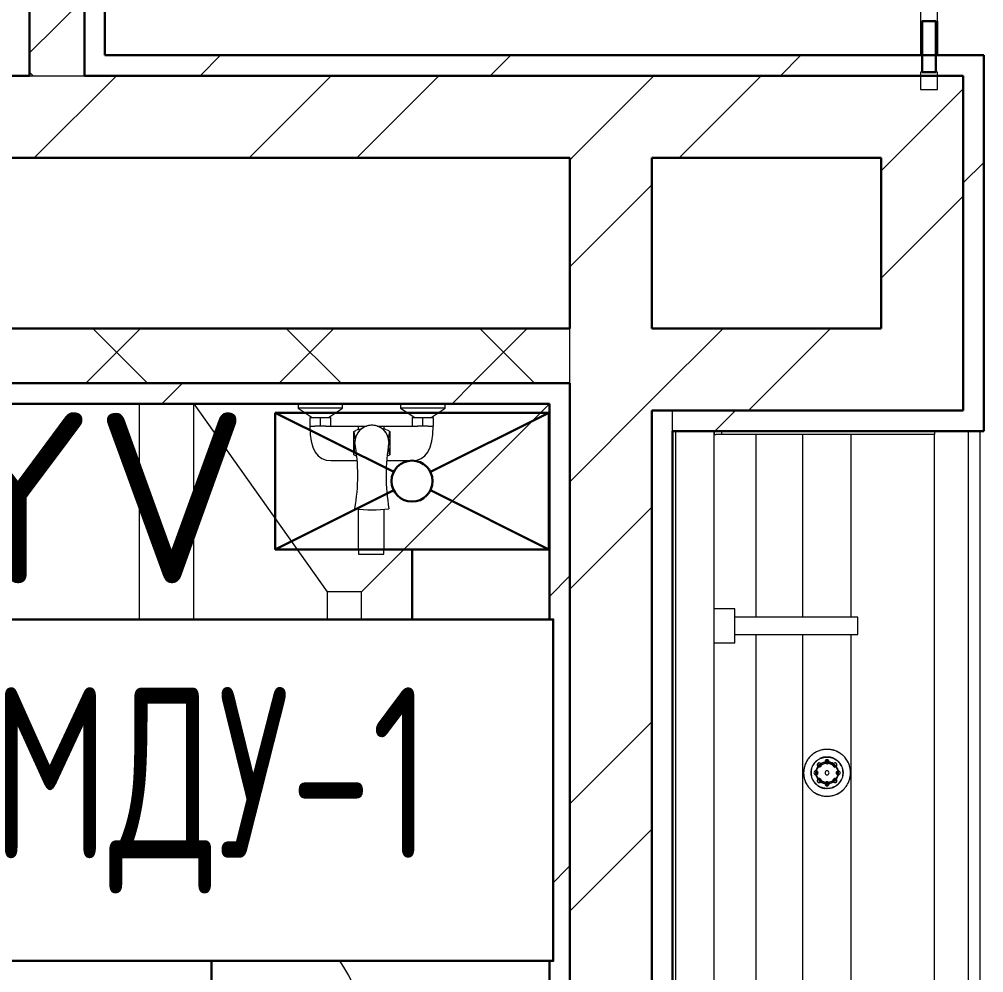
# Model space of a CAD drawing. Header units: millimetres. Extents: x -1073752 to 1436911, y -1379358 to 94781.
# Drawn here: x -1007373 to -1005963, y -1016923 to -1015528 of the extents above; entities that cross this region are included whole.
import ezdxf
from ezdxf.enums import TextEntityAlignment as Align

# ---------------------------------------------------------------- set-up
doc = ezdxf.new("R2010")
doc.units = ezdxf.units.MM
doc.set_wipeout_variables(frame=1)
for name, color, linetype, lineweight in [('RC-Дымоудаление', 1, 'Continuous', 30), ('Витраж', 7, 'Continuous', 9), ('лс', 5, 'Continuous', 30), ('Марки помещений', 7, 'Continuous', 20), ('Обобщенные модели', 252, 'Continuous', 18), ('Сантехника', 252, 'Continuous', 9), ('Стены наружные', 7, 'Continuous', 18), ('Стены разрез', 7, 'Continuous', 30), ('Стены штриховка', 7, 'Continuous', 9)]:
    doc.layers.add(name, color=color, linetype=linetype, lineweight=lineweight)
doc.layers.add('RC-Таблицы', color=7, linetype='Continuous')
doc.styles.add('ISOCPEUR', font='isocpeur.ttf', dxfattribs={"height": 250})
doc.styles.add('RubezhCAD', font='isocpeur.ttf')
doc.styles.get("Standard").update_dxf_attribs({"font": 'arial.ttf'})

# ---------------------------------------------------------------- blocks, each defined once
blk = doc.blocks.new('2 этаж')
at = {"layer": 'Витраж', "color": 251, "lineweight": 18, "true_color": 0x636466, "extrusion": (0, 0, -1)}
for p, q in [((152723.5, -7789.3), (152723.5, -7814.3)), ((152748.5, -7814.3), (152748.5, -7789.3)), ((152723.5, -7814.3), (152748.5, -7814.3))]:
    blk.add_line(p, q, dxfattribs=at)
at = {"layer": 'Витраж', "color": 251, "true_color": 0x636466}
for p, q in [((152723.5, -7814.3), (152723.5, -7864.3)), ((152748.5, -7814.3), (152748.5, -7864.3))]:
    blk.add_line(p, q, dxfattribs=at)
at = {"layer": 'Витраж', "color": 251, "lineweight": 18, "true_color": 0x636466}
for p, q in [((152748.5, -7889.3), (152723.5, -7889.3)), ((152723.5, -7889.3), (152723.5, -7914.3)), ((152748.5, -7914.3), (152748.5, -7889.3)), ((152723.5, -7914.3), (152748.5, -7914.3))]:
    blk.add_line(p, q, dxfattribs=at)
at = {"layer": 'Марки помещений', "color": 251, "true_color": 0x636466}
blk.add_circle((151623.4, -9354.1), 300, dxfattribs=at)
at = {"layer": 'Обобщенные модели', "color": 251, "true_color": 0x636466}
for p, q in [((151581, -8374.3), (151581, -8974.3)), ((151661, -8894.3), (151661, -8374.3)), ((151661, -8374.3), (151856, -8649.3)), ((152181, -8374.3), (151906, -8649.3)), ((151906, -8649.3), (151856, -8649.3)), ((151856, -8649.3), (151856, -8699.3)), ((151906, -8699.3), (151906, -8649.3)), ((151661, -8894.3), (151856, -8699.3)), ((151856, -8699.3), (151906, -8699.3)), ((151906, -8699.3), (152181, -8894.3)), ((152181, -8894.3), (151661, -8894.3)), ((151581, -8974.3), (152181, -8974.3))]:
    blk.add_line(p, q, dxfattribs=at)
at = {"layer": 'Обобщенные модели', "color": 251, "lineweight": 9, "true_color": 0x636466}
for centre, radius, start, end in [((151921.5, -8430.7), 24.9, 0, 180), ((151624.2, -8479.3), 276.6, 349.8828, 10.1172), ((152218.7, -8479.3), 276.6, 169.8828, 190.1172), ((151921.5, -8343.6), 186, 262.307, 277.693)]:
    blk.add_arc(centre, radius, start, end, dxfattribs=at)
for points, knots in [([(151902.2, -8415), (151901.9, -8415.3), (151901.4, -8416), (151900.9, -8416.7), (151900.7, -8417)], [0.57142857, 0.57142857, 0.57142857, 0.57142857, 0.60714286, 0.63719083, 0.63719083, 0.63719083, 0.63719083]), ([(151907.8, -8409.9), (151907.6, -8410.1), (151907.1, -8410.4), (151906.5, -8410.8), (151905.9, -8411.2), (151905.4, -8411.7), (151905, -8412), (151904.8, -8412.2), (151904.7, -8412.3)], [0.365798, 0.365798, 0.365798, 0.365798, 0.3928571, 0.4107143, 0.4285714, 0.4464286, 0.4642857, 0.4733784, 0.4733784, 0.4733784, 0.4733784]), ([(151913.6, -8407.1), (151913.4, -8407.2), (151912.8, -8407.4), (151911.9, -8407.7), (151911.1, -8408.1), (151910.7, -8408.3), (151910.5, -8408.4)], [0.1967317, 0.1967317, 0.1967317, 0.1967317, 0.21428571, 0.25, 0.26785714, 0.28571429, 0.28571429, 0.28571429, 0.28571429]), ([(151921.5, -8405.8), (151920.5, -8405.8), (151919, -8405.9), (151917.1, -8406.2), (151916.1, -8406.4), (151915.7, -8406.5)], [0, 0, 0, 0, 0.0714286, 0.1071429, 0.1428571, 0.1428571, 0.1428571, 0.1428571]), ([(151927.3, -8406.5), (151926.8, -8406.4), (151925.9, -8406.2), (151923.9, -8405.9), (151922.5, -8405.8), (151921.5, -8405.8)], [0.8571429, 0.8571429, 0.8571429, 0.8571429, 0.8928571, 0.9285714, 1, 1, 1, 1]), ([(151932.5, -8408.4), (151932.3, -8408.3), (151931.9, -8408.1), (151931, -8407.7), (151930.2, -8407.4), (151929.5, -8407.2), (151929.3, -8407.1)], [0.71428571, 0.71428571, 0.71428571, 0.71428571, 0.73214286, 0.75, 0.78571429, 0.8032683, 0.8032683, 0.8032683, 0.8032683]), ([(151938.2, -8412.3), (151938.2, -8412.2), (151937.8, -8411.9), (151937.2, -8411.4), (151936.5, -8410.8), (151935.8, -8410.4), (151935.4, -8410.1), (151935.1, -8409.9)], [0.5266216, 0.5266216, 0.5266216, 0.5266216, 0.5357143, 0.5714286, 0.5892857, 0.6071429, 0.634202, 0.634202, 0.634202, 0.634202]), ([(151942.2, -8417), (151942, -8416.7), (151941.6, -8416), (151941, -8415.3), (151940.8, -8415)], [0.36280917, 0.36280917, 0.36280917, 0.36280917, 0.39285714, 0.42857143, 0.42857143, 0.42857143, 0.42857143]), ([(151899.2, -8419.6), (151899, -8420), (151898.6, -8420.8), (151898.2, -8421.9), (151897.9, -8422.6), (151897.9, -8422.8)], [0.71428571, 0.71428571, 0.71428571, 0.71428571, 0.75, 0.78571429, 0.80227909, 0.80227909, 0.80227909, 0.80227909]), ([(151945.1, -8422.8), (151945, -8422.6), (151944.8, -8421.9), (151944.3, -8420.8), (151943.9, -8420), (151943.7, -8419.6)], [0.19772091, 0.19772091, 0.19772091, 0.19772091, 0.21428571, 0.25, 0.28571429, 0.28571429, 0.28571429, 0.28571429])]:
    blk.add_open_spline(points, degree=3, knots=knots, dxfattribs=at)
for points in [[(151897.3, -8424.9), (151896.8, -8426.8), (151896.6, -8428.7), (151896.6, -8430.7)], [(151946.4, -8430.7), (151946.4, -8428.7), (151946.1, -8426.8), (151945.7, -8424.9)]]:
    blk.add_open_spline(points, degree=3, dxfattribs=at)
at = {"layer": 'Сантехника', "color": 251, "true_color": 0x636466}
for p, q in [((151813.5, -8374.3), (151813.5, -8380.6)), ((151878.5, -8380.6), (151878.5, -8374.3)), ((151963.5, -8374.3), (151963.5, -8380.6)), ((152028.5, -8380.6), (152028.5, -8374.3)), ((151813.5, -8380.6), (151834, -8394.3)), ((151878.5, -8380.6), (151813.5, -8380.6)), ((151858, -8394.3), (151878.5, -8380.6)), ((151963.5, -8380.6), (151984, -8394.3)), ((152028.5, -8380.6), (151963.5, -8380.6)), ((152008, -8394.3), (152028.5, -8380.6)), ((151831, -8394.3), (151846, -8394.3)), ((151831, -8407.3), (151831, -8394.3)), ((151846, -8394.3), (151861, -8394.3)), ((151846, -8394.3), (151846, -8407.3)), ((151861, -8394.3), (151861, -8407.3)), ((151981, -8394.2), (151996, -8394.2)), ((151981, -8407.3), (151981, -8394.2)), ((151996, -8394.2), (152011, -8394.2)), ((151996, -8407.3), (151996, -8394.2)), ((152011, -8394.2), (152011, -8407.3)), ((151830.8, -8407.3), (151838.1, -8407.3)), ((151846, -8407.3), (151838.1, -8407.3)), ((151853.9, -8407.3), (151846, -8407.3)), ((151853.9, -8407.3), (151901.8, -8407.3)), ((151895.1, -8448.9), (151895.1, -8414.9)), ((151895.1, -8414.9), (151897, -8427.6)), ((151901.8, -8412.6), (151901.8, -8407.3)), ((151901.8, -8407.3), (151913.6, -8407.3)), ((151929.3, -8407.3), (151939, -8407.3)), ((151939, -8407.3), (151939, -8411.6)), ((151939, -8407.3), (151988.1, -8407.3)), ((151945.6, -8425.1), (151947.5, -8414.9)), ((151947.5, -8414.9), (151947.5, -8448.9)), ((151996, -8407.3), (151988.1, -8407.3)), ((152003.9, -8407.3), (151996, -8407.3)), ((152003.9, -8407.3), (152010.9, -8407.3)), ((152366, -10084.3), (152366, -8414.3)), ((152422, -8419.3), (152422, -8414.3)), ((152422, -8414.3), (152422, -8419.3)), ((152433, -8419.3), (152433, -8414.3)), ((152744, -8414.3), (152744, -8419.3)), ((152794, -10084.3), (152794, -8414.3)), ((152811, -10084.3), (152811, -8414.3)), ((152422, -10079.3), (152422, -8419.3)), ((152422, -8419.3), (152424.4, -8419.3)), ((152433, -8419.3), (152424.4, -8419.3)), ((152744, -8419.3), (152433, -8419.3)), ((152483.4, -8686.8), (152483.4, -8419.3)), ((152551.4, -8686.8), (152551.4, -8419.3)), ((152622.1, -8686.8), (152622.1, -8419.3)), ((152744, -10079.3), (152744, -8419.3)), ((151895.1, -8448.9), (151897, -8435.2)), ((151947.5, -8448.9), (151945.7, -8438.1)), ((151861.6, -8457.5), (151898.9, -8457.5)), ((151944, -8457.5), (151980.1, -8457.5)), ((151901.8, -8587), (151901.8, -8528.3)), ((151939, -8528.4), (151939, -8587)), ((151901.8, -8587), (151901.8, -8594.3)), ((151939, -8594.3), (151939, -8587)), ((151901.8, -8594.3), (151939, -8594.3)), ((152452, -8674.3), (152422, -8674.3)), ((152452, -8724.3), (152452, -8674.3)), ((152632, -8686.8), (152452, -8686.8)), ((152632, -8711.8), (152632, -8686.8)), ((152452, -8711.8), (152632, -8711.8)), ((152483.4, -9236.8), (152483.4, -8711.7)), ((152551.4, -9236.8), (152551.4, -8711.8)), ((152622.1, -9236.8), (152622.1, -8711.8)), ((152422, -8724.3), (152452, -8724.3))]:
    blk.add_line(p, q, dxfattribs=at)
at = {"layer": 'Сантехника', "color": 251, "true_color": 0x636466, "flags": 128}
for points in [[(152621.3, -8914.3), (152621.3, -8912.9), (152621.2, -8911.5), (152621.1, -8910.1), (152620.9, -8908.8), (152620.6, -8907.4), (152620.3, -8906.1), (152620, -8904.8), (152619.6, -8903.5), (152619.1, -8902.2), (152618.6, -8900.9), (152618, -8899.6), (152617.4, -8898.4), (152616.8, -8897.2), (152616.1, -8896), (152615.3, -8894.9), (152614.5, -8893.8), (152613.7, -8892.7), (152612.8, -8891.6), (152611.9, -8890.6), (152610.9, -8889.6), (152609.9, -8888.7), (152608.9, -8887.8), (152607.8, -8887), (152606.7, -8886.2), (152605.5, -8885.4), (152604.4, -8884.7), (152603.2, -8884), (152601.9, -8883.4), (152600.7, -8882.8), (152599.4, -8882.3), (152598.1, -8881.8), (152596.8, -8881.4), (152595.5, -8881), (152594.2, -8880.7), (152592.8, -8880.5), (152591.5, -8880.2), (152590.1, -8880.1), (152588.7, -8880), (152587.4, -8880), (152586, -8880), (152584.6, -8880), (152583.3, -8880.2), (152581.9, -8880.3), (152580.6, -8880.6), (152579.2, -8880.9), (152577.9, -8881.2), (152576.6, -8881.6), (152575.3, -8882), (152574, -8882.5), (152572.7, -8883.1), (152571.5, -8883.7), (152570.3, -8884.3), (152569.1, -8885), (152567.9, -8885.7), (152566.8, -8886.5), (152565.7, -8887.4), (152564.7, -8888.2), (152563.6, -8889.1), (152562.7, -8890.1), (152561.7, -8891.1), (152560.8, -8892.1), (152559.9, -8893.2), (152559.1, -8894.3), (152558.3, -8895.4), (152557.6, -8896.6), (152556.9, -8897.8), (152556.3, -8899), (152555.7, -8900.2), (152555.2, -8901.5), (152554.7, -8902.8), (152554.3, -8904.1), (152553.9, -8905.4), (152553.5, -8906.7), (152553.3, -8908.1), (152553, -8909.4), (152552.9, -8910.8), (152552.8, -8912.1), (152552.7, -8913.5), (152552.7, -8914.3)], [(152563.7, -8914.3), (152563.7, -8913.3), (152563.8, -8912.4), (152563.9, -8911.5), (152564, -8910.5), (152564.2, -8909.6), (152564.4, -8908.7), (152564.6, -8907.8), (152564.9, -8906.9), (152565.2, -8906), (152565.5, -8905.2), (152565.9, -8904.3), (152566.3, -8903.5), (152566.8, -8902.7), (152567.3, -8901.9), (152567.8, -8901.1), (152568.3, -8900.3), (152568.9, -8899.6), (152569.5, -8898.9), (152570.1, -8898.2), (152570.8, -8897.5), (152571.5, -8896.9), (152572.2, -8896.3), (152572.9, -8895.7), (152573.6, -8895.2), (152574.4, -8894.6), (152575.2, -8894.2), (152576, -8893.7), (152576.9, -8893.3), (152577.7, -8892.9), (152578.6, -8892.5), (152579.4, -8892.2), (152580.3, -8891.9), (152581.2, -8891.7), (152582.1, -8891.5), (152583, -8891.3), (152584, -8891.2), (152584.9, -8891), (152585.8, -8891), (152586.8, -8891), (152587.7, -8891), (152588.6, -8891), (152589.5, -8891.1), (152590.5, -8891.2), (152591.4, -8891.4), (152592.3, -8891.6), (152593.2, -8891.8), (152594.1, -8892.1), (152595, -8892.4), (152595.8, -8892.7), (152596.7, -8893.1), (152597.5, -8893.5), (152598.4, -8893.9), (152599.2, -8894.4), (152600, -8894.9), (152600.7, -8895.4), (152601.5, -8896), (152602.2, -8896.6), (152602.9, -8897.2), (152603.5, -8897.8), (152604.2, -8898.5), (152604.8, -8899.2), (152605.4, -8899.9), (152605.9, -8900.7), (152606.5, -8901.5), (152607, -8902.2), (152607.4, -8903.1), (152607.9, -8903.9), (152608.3, -8904.7), (152608.6, -8905.6), (152609, -8906.4), (152609.3, -8907.3), (152609.5, -8908.2), (152609.7, -8909.1), (152609.9, -8910), (152610.1, -8911), (152610.2, -8911.9), (152610.3, -8912.8), (152610.3, -8913.8), (152610.3, -8914.3)], [(152566.6, -8903.6), (152567, -8902.8), (152567.5, -8902), (152568, -8901.2), (152568.5, -8900.5), (152569.1, -8899.8), (152569.7, -8899.1), (152570.3, -8898.4), (152571, -8897.7), (152571.6, -8897.1), (152572.3, -8896.5), (152573, -8895.9)], [(152570.5, -8897.8), (152569.8, -8898.5), (152569.2, -8899.2), (152568.6, -8899.9), (152568.1, -8900.7), (152567.5, -8901.5), (152567, -8902.2), (152566.6, -8903.1)], [(152573.8, -8895.4), (152574.6, -8894.9), (152575.3, -8894.4), (152576.1, -8893.9), (152577, -8893.5), (152577.8, -8893.1), (152578.7, -8892.8), (152579.5, -8892.5), (152580.4, -8892.2), (152581.3, -8891.9), (152582.2, -8891.7), (152583.1, -8891.6), (152584, -8891.4), (152584.9, -8891.3), (152585.8, -8891.2), (152586.8, -8891.2), (152587.7, -8891.2), (152588.6, -8891.3), (152589.5, -8891.4), (152590.4, -8891.5), (152591.3, -8891.6), (152592.2, -8891.8), (152593.1, -8892), (152594, -8892.3), (152594.9, -8892.6), (152595.7, -8892.9), (152596.6, -8893.3), (152597.4, -8893.7), (152598.2, -8894.1), (152599, -8894.6), (152599.8, -8895.1), (152600.6, -8895.6), (152601.3, -8896.2), (152602, -8896.8), (152602.7, -8897.4), (152603.4, -8898), (152604, -8898.7), (152604.6, -8899.4), (152605.2, -8900.1), (152605.7, -8900.8), (152606.3, -8901.6), (152606.7, -8902.4), (152607.2, -8903.2)], [(152583.5, -8891.2), (152582.6, -8891.4), (152581.7, -8891.6), (152580.8, -8891.8), (152579.9, -8892.1), (152579, -8892.4), (152578.2, -8892.7), (152577.3, -8893.1), (152576.5, -8893.5)], [(152583.6, -8898.4), (152584.3, -8898.3), (152584.9, -8898.2), (152585.5, -8898.1), (152586.2, -8898.1), (152586.8, -8898.1), (152587.5, -8898.1), (152588.1, -8898.1), (152588.8, -8898.1), (152589.4, -8898.2), (152590.1, -8898.3)], [(152598, -8893.7), (152597.2, -8893.3), (152596.3, -8892.9), (152595.4, -8892.5), (152594.6, -8892.2), (152593.7, -8891.9), (152592.8, -8891.7), (152591.9, -8891.5), (152591, -8891.3), (152590, -8891.2)], [(152607.2, -8902.7), (152606.7, -8901.9), (152606.2, -8901.1), (152605.7, -8900.3), (152605.1, -8899.6), (152604.5, -8898.9), (152603.9, -8898.2), (152603.2, -8897.5)], [(152564.1, -8910), (152563.9, -8911), (152563.8, -8911.9), (152563.8, -8912.8), (152563.7, -8913.8), (152563.7, -8914.3)], [(152564, -8914.3), (152564, -8913.3), (152564, -8912.4), (152564.1, -8911.5), (152564.3, -8910.6), (152564.4, -8909.7), (152564.6, -8908.8)], [(152570.8, -8914.3), (152570.8, -8913.6), (152570.9, -8913), (152570.9, -8912.3), (152571, -8911.7), (152571.1, -8911), (152571.3, -8910.4), (152571.4, -8909.8), (152571.6, -8909.2), (152571.8, -8908.5), (152572.1, -8907.9), (152572.3, -8907.4), (152572.6, -8906.8), (152572.9, -8906.2), (152573.3, -8905.6), (152573.6, -8905.1), (152574, -8904.6), (152574.4, -8904.1), (152574.8, -8903.6), (152575.3, -8903.1), (152575.7, -8902.6), (152576.2, -8902.2), (152576.7, -8901.8), (152577.2, -8901.4), (152577.7, -8901), (152578.3, -8900.6)], [(152596, -8900.8), (152596.5, -8901.2), (152597.1, -8901.5), (152597.6, -8902), (152598, -8902.4), (152598.5, -8902.8), (152599, -8903.3), (152599.4, -8903.8), (152599.8, -8904.3), (152600.2, -8904.8), (152600.5, -8905.4), (152600.9, -8905.9), (152601.2, -8906.5), (152601.5, -8907), (152601.8, -8907.6), (152602, -8908.2), (152602.3, -8908.8), (152602.5, -8909.4), (152602.7, -8910.1), (152602.8, -8910.7), (152602.9, -8911.3), (152603, -8912), (152603.1, -8912.6), (152603.2, -8913.3), (152603.2, -8913.9), (152603.2, -8914.3)], [(152609.4, -8908.8), (152609.5, -8909.2), (152609.7, -8910.1), (152609.8, -8911), (152609.9, -8911.9), (152610, -8912.8), (152610, -8913.8), (152610, -8914.3)], [(152610.3, -8914.3), (152610.3, -8913.3), (152610.2, -8912.4), (152610.1, -8911.5), (152610, -8910.5)], [(152552.7, -8914.3), (152552.7, -8915.6), (152552.8, -8917), (152553, -8918.4), (152553.1, -8919.7), (152553.4, -8921.1), (152553.7, -8922.4), (152554, -8923.7), (152554.4, -8925), (152554.9, -8926.3), (152555.4, -8927.6), (152556, -8928.9), (152556.6, -8930.1), (152557.2, -8931.3), (152557.9, -8932.5), (152558.7, -8933.6), (152559.5, -8934.7), (152560.3, -8935.8), (152561.2, -8936.9), (152562.1, -8937.9), (152563.1, -8938.9), (152564.1, -8939.8), (152565.2, -8940.7), (152566.2, -8941.5), (152567.3, -8942.4), (152568.5, -8943.1), (152569.6, -8943.8), (152570.8, -8944.5), (152572.1, -8945.1), (152573.3, -8945.7), (152574.6, -8946.2), (152575.9, -8946.7), (152577.2, -8947.1), (152578.5, -8947.5), (152579.8, -8947.8), (152581.2, -8948.1), (152582.5, -8948.3), (152583.9, -8948.4), (152585.3, -8948.5), (152586.6, -8948.6), (152588, -8948.5), (152589.4, -8948.5), (152590.7, -8948.3), (152592.1, -8948.2), (152593.5, -8947.9), (152594.8, -8947.7), (152596.1, -8947.3), (152597.4, -8946.9), (152598.7, -8946.5), (152600, -8946), (152601.3, -8945.4), (152602.5, -8944.8), (152603.7, -8944.2), (152604.9, -8943.5), (152606.1, -8942.8), (152607.2, -8942), (152608.3, -8941.2), (152609.3, -8940.3), (152610.4, -8939.4), (152611.4, -8938.4), (152612.3, -8937.4), (152613.2, -8936.4), (152614.1, -8935.3), (152614.9, -8934.2), (152615.7, -8933.1), (152616.4, -8931.9), (152617.1, -8930.7), (152617.7, -8929.5), (152618.3, -8928.3), (152618.8, -8927), (152619.3, -8925.7), (152619.8, -8924.4), (152620.1, -8923.1), (152620.5, -8921.8), (152620.7, -8920.4), (152621, -8919.1), (152621.1, -8917.7), (152621.2, -8916.4), (152621.3, -8915), (152621.3, -8914.3)], [(152563.7, -8914.3), (152563.7, -8915.2), (152563.8, -8916.1), (152563.9, -8917), (152564, -8918)], [(152610.3, -8914.3), (152610.3, -8915.2), (152610.2, -8916.1), (152610.1, -8917), (152610, -8918), (152609.8, -8918.9), (152609.6, -8919.8), (152609.4, -8920.7), (152609.1, -8921.6), (152608.8, -8922.5), (152608.5, -8923.3), (152608.1, -8924.2), (152607.7, -8925), (152607.2, -8925.8), (152606.7, -8926.6), (152606.2, -8927.4), (152605.7, -8928.2), (152605.1, -8928.9), (152604.5, -8929.6), (152603.9, -8930.3), (152603.2, -8931), (152602.6, -8931.6), (152601.9, -8932.2), (152601.1, -8932.8), (152600.4, -8933.3), (152599.6, -8933.9), (152598.8, -8934.3), (152598, -8934.8), (152597.2, -8935.2), (152596.3, -8935.6), (152595.4, -8936), (152594.6, -8936.3), (152593.7, -8936.6), (152592.8, -8936.8), (152591.9, -8937), (152591, -8937.2), (152590, -8937.4), (152589.1, -8937.5), (152588.2, -8937.5), (152587.3, -8937.6), (152586.3, -8937.5), (152585.4, -8937.5), (152584.5, -8937.4), (152583.5, -8937.3), (152582.6, -8937.1), (152581.7, -8936.9), (152580.8, -8936.7), (152579.9, -8936.4), (152579, -8936.1), (152578.2, -8935.8), (152577.3, -8935.4), (152576.5, -8935), (152575.6, -8934.6), (152574.8, -8934.1), (152574.1, -8933.6), (152573.3, -8933.1), (152572.6, -8932.5), (152571.8, -8931.9), (152571.1, -8931.3), (152570.5, -8930.7), (152569.8, -8930), (152569.2, -8929.3), (152568.6, -8928.6), (152568.1, -8927.8), (152567.5, -8927.1), (152567, -8926.3), (152566.6, -8925.5), (152566.1, -8924.6), (152565.7, -8923.8), (152565.4, -8922.9), (152565.1, -8922.1), (152564.8, -8921.2), (152564.5, -8920.3), (152564.3, -8919.4), (152564.1, -8918.5), (152563.9, -8917.5), (152563.8, -8916.6), (152563.8, -8915.7), (152563.7, -8914.8), (152563.7, -8914.3)], [(152564.5, -8919.3), (152564.3, -8918.4), (152564.2, -8917.5), (152564.1, -8916.6), (152564, -8915.7), (152564, -8914.8), (152564, -8914.3)], [(152590.9, -8937), (152590, -8937.1), (152589.1, -8937.2), (152588.2, -8937.3), (152587.3, -8937.3), (152586.3, -8937.3), (152585.4, -8937.2), (152584.5, -8937.2), (152583.6, -8937), (152582.7, -8936.9), (152581.8, -8936.7), (152580.9, -8936.5), (152580, -8936.2), (152579.1, -8935.9), (152578.3, -8935.6), (152577.4, -8935.2), (152576.6, -8934.8), (152575.8, -8934.4), (152575, -8933.9), (152574.2, -8933.4), (152573.4, -8932.9), (152572.7, -8932.3), (152572, -8931.7), (152571.3, -8931.1), (152570.7, -8930.5), (152570, -8929.8), (152569.4, -8929.1), (152568.8, -8928.4), (152568.3, -8927.7), (152567.8, -8926.9), (152567.3, -8926.1), (152566.8, -8925.3)], [(152566.8, -8925.8), (152567.3, -8926.6), (152567.8, -8927.4), (152568.3, -8928.2), (152568.9, -8928.9), (152569.5, -8929.6), (152570.1, -8930.3), (152570.8, -8931)], [(152578, -8927.7), (152577.5, -8927.4), (152577, -8927), (152576.5, -8926.5), (152576, -8926.1), (152575.5, -8925.7), (152575.1, -8925.2), (152574.6, -8924.7), (152574.2, -8924.2), (152573.8, -8923.7), (152573.5, -8923.2), (152573.1, -8922.6), (152572.8, -8922), (152572.5, -8921.5), (152572.2, -8920.9), (152572, -8920.3), (152571.7, -8919.7), (152571.5, -8919.1), (152571.4, -8918.4), (152571.2, -8917.8), (152571.1, -8917.2), (152571, -8916.5), (152570.9, -8915.9), (152570.8, -8915.3), (152570.8, -8914.6), (152570.8, -8914.3)], [(152603.2, -8914.3), (152603.2, -8914.9), (152603.2, -8915.5), (152603.1, -8916.2), (152603, -8916.8), (152602.9, -8917.5), (152602.7, -8918.1), (152602.6, -8918.7), (152602.4, -8919.3), (152602.2, -8920), (152601.9, -8920.6), (152601.7, -8921.2), (152601.4, -8921.7), (152601.1, -8922.3), (152600.7, -8922.9), (152600.4, -8923.4), (152600, -8923.9), (152599.6, -8924.4), (152599.2, -8924.9), (152598.7, -8925.4), (152598.3, -8925.9), (152597.8, -8926.3), (152597.3, -8926.7), (152596.8, -8927.1), (152596.3, -8927.5), (152595.8, -8927.9)], [(152607.4, -8924.9), (152607, -8925.7), (152606.5, -8926.5), (152606, -8927.3), (152605.5, -8928), (152604.9, -8928.7), (152604.3, -8929.4), (152603.7, -8930.1), (152603.1, -8930.8), (152602.4, -8931.4), (152601.7, -8932), (152601, -8932.6)], [(152603.5, -8930.7), (152604.2, -8930), (152604.8, -8929.3), (152605.4, -8928.6), (152605.9, -8927.8), (152606.5, -8927.1), (152607, -8926.3), (152607.4, -8925.5)], [(152610, -8914.3), (152610, -8915.2), (152610, -8916.1), (152609.9, -8917), (152609.7, -8917.9), (152609.6, -8918.8), (152609.4, -8919.7)], [(152609.9, -8918.5), (152610.1, -8917.5), (152610.2, -8916.6), (152610.3, -8915.7), (152610.3, -8914.8), (152610.3, -8914.3)], [(152576, -8934.8), (152576.9, -8935.2), (152577.7, -8935.6), (152578.6, -8936), (152579.4, -8936.3), (152580.3, -8936.6), (152581.2, -8936.8), (152582.1, -8937), (152583, -8937.2), (152584, -8937.4)], [(152590.4, -8930.1), (152589.8, -8930.2), (152589.1, -8930.3), (152588.5, -8930.4), (152587.8, -8930.4), (152587.2, -8930.5), (152586.5, -8930.4), (152585.9, -8930.4), (152585.2, -8930.4), (152584.6, -8930.3), (152584, -8930.2)], [(152600.2, -8933.1), (152599.5, -8933.6), (152598.7, -8934.1), (152597.9, -8934.6), (152597, -8935), (152596.2, -8935.4), (152595.4, -8935.7), (152594.5, -8936)], [(152595, -8936.1), (152595.8, -8935.8), (152596.7, -8935.4), (152597.5, -8935)]]:
    blk.add_lwpolyline(points, dxfattribs=at)
at = {"layer": 'Сантехника', "color": 251, "true_color": 0x636466}
for centre, radius, start, end in [((152587, -8914.3), 34.3, 112.2071, 130.7179), ((152587, -8914.3), 34.3, 81.2405, 94.5295), ((152587, -8914.3), 34.3, 75.5624, 78.0603), ((152587, -8914.3), 34.3, 56.5875, 72.8932), ((152587, -8914.3), 34.3, 145.0376, 161.2102), ((152587, -8914.3), 34.3, 133.5244, 136.5478), ((152587, -8914.3), 16.2, 39.3943, 101.028), ((152587, -8898.1), 3, 0, 180), ((152587, -8898.1), 3, 0, 180), ((152587, -8898.1), 3, 180, 255), ((152587, -8898.1), 3, 180, 0), ((152587, -8914.3), 18.1, 83.5568, 96.4432), ((152587, -8898.1), 3, 285, 0), ((152587, -8914.3), 34.3, 20.4173, 38.2302), ((152587, -8914.3), 34.3, 170.534, 180), ((152587, -8914.3), 34.3, 164.3157, 167.198), ((152587, -8914.3), 23, 144, 154.1058), ((152570.8, -8914.3), 3, 90, 180), ((152570.8, -8914.3), 3, 90, 105), ((152587, -8914.3), 16.2, 160.3218, 180), ((152570.8, -8914.3), 3, 30, 90), ((152570.8, -8914.3), 3, 0, 90), ((152587, -8914.3), 15.9, 0, 180), ((152587, -8914.3), 16.2, 110.5449, 155.2568), ((152575.6, -8902.8), 3, 45, 225), ((152575.6, -8902.8), 3, 135, 195), ((152587, -8914.3), 18.1, 136.4294, 141.4432), ((152575.6, -8902.8), 3, 210, 225), ((152575.6, -8902.8), 3, 225, 45), ((152575.6, -8902.8), 3, 225, 285), ((152575.6, -8902.8), 3, 90, 120), ((152587, -8914.3), 14.1, 136.2949, 141.7649), ((152587, -8914.3), 14.1, 127.2178, 138.2234), ((152587, -8914.3), 14.1, 125.0449, 135), ((152587, -8914.3), 13.9, 45, 135), ((152587, -8914.3), 13.9, 45, 135), ((152575.6, -8902.8), 3, 330, 45), ((152587, -8914.3), 14.1, 113.7949, 123.75), ((152587, -8914.3), 14.1, 102.5449, 112.5), ((152587, -8914.3), 3, 0, 180), ((152587, -8914.3), 14.1, 91.2949, 101.25), ((152587, -8914.3), 14.1, 84.6458, 100.001), ((152587, -8914.3), 14.1, 80.0449, 90), ((152587, -8914.3), 14.1, 68.7949, 78.75), ((152587, -8914.3), 14.1, 59.2171, 67.5), ((152587, -8914.3), 14.1, 46.2949, 56.25), ((152587, -8914.3), 14.1, 42.2028, 55.2148), ((152598.5, -8902.8), 3, 135, 210), ((152598.5, -8902.8), 3, 135, 315), ((152598.5, -8902.8), 3, 315, 135), ((152587, -8914.3), 14.1, 38.2351, 45), ((152598.5, -8902.8), 3, 255, 315), ((152598.5, -8902.8), 3, 60, 90), ((152603.2, -8914.3), 3, 90, 180), ((152598.5, -8902.8), 3, 345, 45), ((152598.5, -8902.8), 3, 315, 330), ((152603.2, -8914.3), 3, 90, 150), ((152603.2, -8914.3), 3, 75, 90), ((152603.2, -8914.3), 3, 0, 90), ((152587, -8914.3), 23, 25.3123, 36), ((152587, -8914.3), 34.3, 6.4389, 9.466), ((152587, -8914.3), 34.3, 0, 4.4583), ((152587, -8914.3), 34.3, 180, 184.4583), ((152587, -8914.3), 34.3, 186.4389, 190.0463), ((152587, -8914.3), 23, 205.3123, 216), ((152570.8, -8914.3), 3, 150, 180), ((152570.8, -8914.3), 3, 180, 210), ((152570.8, -8914.3), 3, 180, 270), ((152570.8, -8914.3), 3, 255, 270), ((152570.8, -8914.3), 3, 270, 0), ((152570.8, -8914.3), 3, 270, 330), ((152587, -8914.3), 15.9, 180, 0), ((152575.6, -8925.7), 3, 135, 315), ((152575.6, -8925.7), 3, 165, 225), ((152587, -8914.3), 14.1, 173.2684, 180), ((152587, -8914.3), 14.1, 180, 186.7316), ((152575.6, -8925.7), 3, 135, 150), ((152575.6, -8925.7), 3, 75, 135), ((152575.6, -8925.7), 3, 315, 135), ((152587, -8914.3), 16.2, 219.3943, 281.028), ((152587, -8914.3), 14.1, 218.2351, 225), ((152587, -8914.3), 14.1, 221.7766, 232.7822), ((152587, -8914.3), 13.9, 225, 315), ((152587, -8914.3), 13.9, 225, 315), ((152587, -8914.3), 14.1, 226.2949, 236.25), ((152575.6, -8925.7), 3, 315, 30), ((152587, -8914.3), 14.1, 237.5449, 247.5), ((152587, -8914.3), 3, 180, 0), ((152587, -8914.3), 16.2, 290.5449, 320.552), ((152587, -8914.3), 14.1, 304.7852, 317.7972), ((152587, -8914.3), 14.1, 305.0449, 315), ((152598.5, -8925.7), 3, 45, 225), ((152598.5, -8925.7), 3, 150, 225), ((152598.5, -8925.7), 3, 225, 45), ((152587, -8914.3), 14.1, 316.2949, 321.7649), ((152598.5, -8925.7), 3, 45, 105), ((152587, -8914.3), 18.1, 316.1528, 321.4432), ((152603.2, -8914.3), 3, 180, 270), ((152603.2, -8914.3), 3, 210, 270), ((152598.5, -8925.7), 3, 30, 45), ((152598.5, -8925.7), 3, 315, 15), ((152587, -8914.3), 14.1, 0, 6.7316), ((152587, -8914.3), 14.1, 353.2684, 0), ((152587, -8914.3), 16.2, 338.4339, 0), ((152603.2, -8914.3), 3, 270, 0), ((152603.2, -8914.3), 3, 270, 285), ((152587, -8914.3), 23, 324, 334.1058), ((152603.2, -8914.3), 3, 0, 30), ((152603.2, -8914.3), 3, 330, 0), ((152587, -8914.3), 34.3, 327.1959, 341.2102), ((152587, -8914.3), 34.3, 344.3157, 347.198), ((152587, -8914.3), 34.3, 350.2639, 0), ((152587, -8914.3), 34.3, 201.8925, 218.2302), ((152575.6, -8925.7), 3, 240, 270), ((152587, -8914.3), 14.1, 252.6259, 258.75), ((152587, -8930.5), 3, 0, 180), ((152587, -8930.5), 3, 105, 180), ((152587, -8930.5), 3, 180, 0), ((152587, -8930.5), 3, 180, 0), ((152587, -8914.3), 14.1, 260.0449, 270), ((152587, -8914.3), 14.1, 260.5238, 275.3542), ((152587, -8914.3), 18.1, 263.5568, 276.4432), ((152587, -8914.3), 14.1, 271.2949, 281.25), ((152587, -8930.5), 3, 0, 75), ((152587, -8914.3), 14.1, 293.7949, 300.7829), ((152598.5, -8925.7), 3, 270, 300), ((152587, -8914.3), 34.3, 292.2071, 310.7179), ((152587, -8914.3), 34.3, 313.5244, 316.5478), ((152587, -8914.3), 34.3, 236.7153, 252.8932), ((152587, -8914.3), 34.3, 255.5624, 259.0767), ((152587, -8914.3), 34.3, 261.2405, 274.5295)]:
    blk.add_arc(centre, radius, start, end, dxfattribs=at)
for points in [[(151830.8, -8407.3), (151830.8, -8440.8), (151841.1, -8457.5), (151861.6, -8457.5)], [(151895.1, -8414.9), (151896.2, -8414.2), (151897.3, -8413.6), (151898.4, -8413)], [(151899.2, -8412.5), (151900.1, -8412.1), (151900.9, -8411.7), (151901.8, -8411.3)], [(151901.8, -8412.6), (151903.9, -8411.3), (151906.1, -8410.3), (151908.5, -8409.5)], [(151935.3, -8410), (151936.5, -8410.4), (151937.8, -8411), (151939, -8411.6)], [(151939, -8410.6), (151940.2, -8411.1), (151941.4, -8411.6), (151942.6, -8412.2)], [(151943.4, -8412.5), (151944.9, -8413.3), (151946.3, -8414), (151947.5, -8414.9)], [(151980.1, -8457.5), (152000.6, -8457.5), (152010.9, -8440.8), (152010.9, -8407.3)], [(151898.4, -8450.8), (151897.3, -8450.2), (151896.2, -8449.6), (151895.1, -8448.9)], [(151947.5, -8448.9), (151946.6, -8449.5), (151945.7, -8450.1), (151944.7, -8450.6)]]:
    blk.add_open_spline(points, degree=3, dxfattribs=at)
at = {"layer": 'Стены наружные', "color": 251, "lineweight": 30, "true_color": 0x636466}
for p, q in [((151421, -3839.3), (151421, -7894.3)), ((151501, -7894.3), (151501, -3839.3)), ((151531, -7864.3), (151531, -3869.3)), ((152816, -7864.3), (151531, -7864.3)), ((152816, -8414.3), (152816, -7864.3)), ((151421, -7894.3), (151021, -7894.3)), ((152786, -7894.3), (151501, -7894.3)), ((152786, -8384.3), (152786, -7894.3)), ((150601, -8014.3), (152211, -8014.3)), ((152211, -8014.3), (152211, -8264.3)), ((152331, -8264.3), (152331, -8014.3)), ((152331, -8014.3), (152666, -8014.3)), ((152666, -8014.3), (152666, -8264.3)), ((152211, -8264.3), (151383.5, -8264.3)), ((152666, -8264.3), (152331, -8264.3)), ((151364.5, -8344.3), (152211, -8344.3)), ((152211, -8344.3), (152211, -10114.3)), ((150631, -8374.3), (152181, -8374.3)), ((152181, -8374.3), (152181, -9234.3)), ((152331, -10114.3), (152331, -8384.3)), ((152786, -8384.3), (152331, -8384.3)), ((152361, -10084.3), (152361, -8414.3)), ((152361, -8414.3), (152816, -8414.3))]:
    blk.add_line(p, q, dxfattribs=at)
at = {"layer": 'Стены наружные', "color": 251, "linetype": 'Continuous', "lineweight": 9, "true_color": 0x636466}
for p, q in [((151421, -7860.6), (151501, -7780.6)), ((151670.2, -7894.3), (151700.2, -7864.3)), ((152094.4, -7894.3), (152124.4, -7864.3)), ((152518.7, -7894.3), (152548.7, -7864.3)), ((151426.3, -7894.3), (151421, -7888.9)), ((151427.8, -8014.3), (151547.8, -7894.3)), ((151742.1, -8014.3), (151862.1, -7894.3)), ((151899.3, -8014.3), (152019.3, -7894.3)), ((152213.6, -8014.3), (152333.6, -7894.3)), ((152370.7, -8014.3), (152490.7, -7894.3)), ((152685.1, -8014.3), (152786, -7913.3)), ((152211, -8016.8), (152213.6, -8014.3)), ((152666, -8033.3), (152685.1, -8014.3)), ((152786, -8051.2), (152816, -8021.2)), ((152211, -8174), (152331, -8054)), ((152666, -8190.5), (152786, -8070.5)), ((151503, -8344.3), (151583, -8264.3)), ((151593.5, -8344.3), (151513.5, -8264.3)), ((151785.8, -8344.3), (151865.8, -8264.3)), ((151876.3, -8344.3), (151796.3, -8264.3)), ((152068.7, -8344.3), (152148.7, -8264.3)), ((152159.2, -8344.3), (152079.2, -8264.3)), ((152331, -8368.3), (152435.1, -8264.3)), ((152472.2, -8384.3), (152592.2, -8264.3)), ((151614.4, -8374.3), (151644.4, -8344.3)), ((152038.7, -8374.3), (152068.7, -8344.3)), ((152211, -8488.3), (152331, -8368.3)), ((152422.9, -8414.3), (152452.9, -8384.3)), ((152211, -8645.5), (152331, -8525.5)), ((152181, -8656.2), (152211, -8626.2)), ((152211, -8959.8), (152331, -8839.8)), ((152211, -9116.9), (152331, -8996.9)), ((152181, -9080.5), (152211, -9050.5))]:
    blk.add_line(p, q, dxfattribs=at)
at = {"layer": 'Стены разрез', "color": 251, "true_color": 0x636466}
for p, q in [((152746, -7814.3), (152726, -7814.3)), ((152726, -7814.3), (152726, -7889.3)), ((152746, -7889.3), (152746, -7814.3)), ((152726, -7889.3), (152746, -7889.3))]:
    blk.add_line(p, q, dxfattribs=at)
at = {"layer": 'Стены штриховка', "color": 251, "true_color": 0x636466}
for p, q in [((151421, -7894.3), (151501, -7894.3)), ((152211, -8344.3), (152211, -8264.3)), ((152361, -8414.3), (152361, -8384.3))]:
    blk.add_line(p, q, dxfattribs=at)
blk = doc.blocks.new('A$C122646C6')
at = {"color": 1, "lineweight": 30}
for points in [[(0, 200), (400, 200), (400, 0), (0, 0), (0, 200)], [(0, 200), (173.2, 113.4)], [(400, 200), (226.8, 113.4)], [(173.2, 86.6), (0, 0)], [(226.8, 86.6), (400, 0)]]:
    blk.add_lwpolyline(points, dxfattribs=at)
blk.add_circle((200, 100), 30, dxfattribs=at)
blk = doc.blocks.new('RC-UGO-MDU-01')
at = {"layer": 'RC-Дымоудаление'}
blk.add_point((0, 0), dxfattribs=at)
blk.add_attdef('PSTN', text='', height=2.5, dxfattribs=at).set_placement((5.821, 2.37), align=Align.BOTTOM_CENTER)
blk.add_wipeout([(4.998, 2.498), (4.998, -2.498), (-4.998, -2.498), (-4.998, 2.498)]).dxf.layer = 'RC-Дымоудаление'
blk.add_wipeout([(-4.998, -2.498), (-4.998, 2.498), (4.998, 2.498), (4.998, -2.498)]).dxf.layer = 'RC-Дымоудаление'
blk.add_lwpolyline([(-4.998, 2.498), (4.998, 2.498), (4.998, -2.498), (-4.998, -2.498), (-4.998, 2.498)], close=True, dxfattribs=at)
at = {"layer": 'RC-Дымоудаление', "ltscale": 100, "style": 'ISOCPEUR', "width": 0.7}
blk.add_text('МДУ-1', height=2.5, dxfattribs=at).set_placement((0, 0), align=Align.MIDDLE)

msp = doc.modelspace()

# ---------------------------------------------------------------- linework, layer by layer
at = {"layer": 'лс', "color": 11}
msp.add_line((-1006799.1, -1016304), (-1006799.1, -1016406.4), dxfattribs=at)
at = {"layer": 'лс', "color": 5}
msp.add_line((-1007092.3, -1016905.9), (-1007092.3, -1018470), dxfattribs=at)

# ---------------------------------------------------------------- block references
for name, p in [('2 этаж', (-1158779.2, -1007716.5)), ('A$C122646C6', (-1006999.1, -1016304))]:
    msp.add_blockref(name, p)

# ---------------------------------------------------------------- texts
at = {"layer": 'RC-Таблицы', "linetype": 'Continuous', "lineweight": 40, "insert": (-1007263, -1016228.4), "char_height": 250, "width": 2400, "attachment_point": 5, "style": 'RubezhCAD'}
msp.add_mtext('YV', dxfattribs=at)

# ---------------------------------------------------------------- next in the draw order: block references
at = {"layer": 'RC-Дымоудаление', "color": 4, "linetype": 'Continuous', "lineweight": 40, "ltscale": 15, "xscale": 100, "yscale": 100, "zscale": 100}
msp.add_blockref('RC-UGO-MDU-01', (-1007092.3, -1016656.2), dxfattribs=at)

doc.saveas('drawing.dxf')
